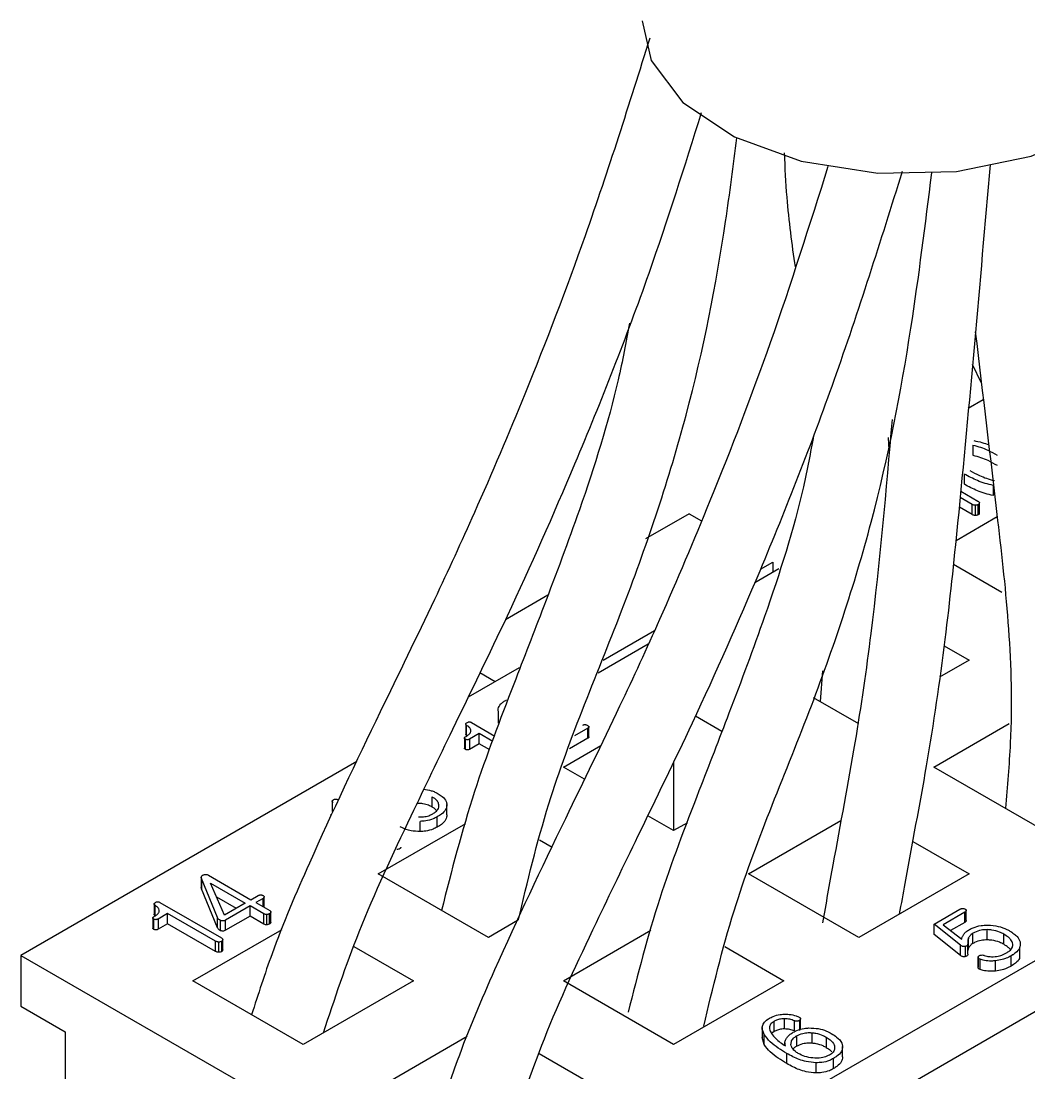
# Model space of a CAD drawing. Header units: millimetres. Extents: x 334 to 3694, y 0 to 2376.
# Drawn here: x 3068.52 to 3078.22, y 1048.82 to 1058.94 of the extents above; entities that cross this region are included whole.
import ezdxf

# ---------------------------------------------------------------- set-up
doc = ezdxf.new("R2010")
doc.units = ezdxf.units.MM
doc.header["$LTSCALE"] = 3
doc.layers.add('1_외형선', color=7, linetype='Continuous', lineweight=25)

msp = doc.modelspace()

# ---------------------------------------------------------------- linework, layer by layer
at = {"layer": '1_외형선'}
for p, q in [((3077.677, 1055.641), (3077.764, 1055.464)), ((3077.783, 1055.299), (3077.639, 1055.215)), ((3076.877, 1054.819), (3076.871, 1054.935)), ((3077.682, 1054.864), (3077.682, 1054.766)), ((3073.446, 1047.113), (3086.428, 1054.607)), ((3077.601, 1054.486), (3077.601, 1054.584)), ((3077.88, 1054.378), (3077.88, 1054.476)), ((3077.676, 1054.293), (3077.561, 1054.359)), ((3077.567, 1054.42), (3077.732, 1054.325)), ((3077.676, 1054.195), (3077.553, 1054.266)), ((3077.676, 1054.195), (3077.676, 1054.293)), ((3077.707, 1054.187), (3077.707, 1054.285)), ((3077.735, 1054.193), (3077.735, 1054.291)), ((3077.746, 1054.209), (3077.746, 1054.307)), ((3074.952, 1054.203), (3074.533, 1053.961)), ((3074.952, 1054.203), (3075.072, 1054.134)), ((3077.521, 1053.947), (3077.917, 1054.176)), ((3073.446, 1046.623), (3086.428, 1054.117)), ((3075.641, 1053.67), (3075.758, 1053.738)), ((3075.758, 1053.738), (3075.758, 1053.64)), ((3075.816, 1053.673), (3075.584, 1053.539)), ((3077.961, 1053.446), (3077.496, 1053.715)), ((3073.593, 1053.418), (3073.186, 1053.183)), ((3074.125, 1052.795), (3074.62, 1053.081)), ((3074.559, 1052.948), (3074.078, 1052.67)), ((3077.408, 1052.932), (3077.646, 1052.795)), ((3073.319, 1052.721), (3072.827, 1052.438)), ((3077.646, 1052.795), (3077.363, 1052.632)), ((3073.085, 1052.587), (3072.939, 1052.671)), ((3076.236, 1052.691), (3076.214, 1052.397)), ((3076.585, 1052.183), (3076.151, 1052.433)), ((3073.118, 1052.285), (3073.114, 1052.325)), ((3073.116, 1052.285), (3073.116, 1052.187)), ((3075.014, 1052.257), (3075.269, 1052.11)), ((3072.803, 1052.178), (3072.803, 1052.08)), ((3072.812, 1052.068), (3072.812, 1052.166)), ((3072.859, 1052.194), (3073.083, 1052.064)), ((3073.978, 1052.141), (3073.85, 1052.067)), ((3073.978, 1052.043), (3073.978, 1052.141)), ((3073.988, 1052.055), (3073.988, 1052.153)), ((3077.307, 1051.766), (3078.032, 1052.185)), ((3072.79, 1052.044), (3072.79, 1051.946)), ((3072.8, 1051.935), (3072.8, 1052.033)), ((3072.933, 1052.087), (3072.841, 1052.034)), ((3072.841, 1052.034), (3072.841, 1051.936)), ((3073.064, 1052.011), (3072.933, 1052.087)), ((3072.933, 1051.989), (3072.933, 1052.087)), ((3073.978, 1052.043), (3073.803, 1051.942)), ((3072.933, 1051.989), (3072.841, 1051.936)), ((3073.034, 1051.93), (3072.933, 1051.989)), ((3073.743, 1051.766), (3074.103, 1051.974)), ((3071.757, 1051.82), (3068.524, 1049.954)), ((3074.804, 1051.813), (3074.804, 1051.154)), ((3073.946, 1051.649), (3073.743, 1051.766)), ((3078.367, 1051.154), (3077.307, 1051.766)), ((3071.518, 1051.437), (3071.518, 1051.339)), ((3072.481, 1051.38), (3072.481, 1051.478)), ((3072.623, 1051.307), (3072.623, 1051.404)), ((3071.961, 1050.738), (3072.803, 1051.224)), ((3072.364, 1051.145), (3072.364, 1051.243)), ((3072.529, 1051.188), (3072.529, 1051.286)), ((3074.804, 1051.154), (3074.555, 1051.297)), ((3074.936, 1051.23), (3074.804, 1051.154)), ((3075.525, 1050.738), (3076.412, 1051.25)), ((3073.513, 1051.066), (3073.635, 1050.996)), ((3077.105, 1051.05), (3077.646, 1050.738)), ((3070.259, 1050.706), (3070.259, 1050.608)), ((3070.414, 1050.318), (3070.261, 1050.692)), ((3070.261, 1050.692), (3070.261, 1050.594)), ((3070.329, 1050.724), (3070.736, 1050.489)), ((3073.022, 1050.125), (3071.961, 1050.738)), ((3076.585, 1050.125), (3075.525, 1050.738)), ((3077.646, 1050.738), (3076.585, 1050.125)), ((3070.414, 1050.22), (3070.261, 1050.594)), ((3070.483, 1050.342), (3070.348, 1050.649)), ((3070.348, 1050.649), (3070.681, 1050.457)), ((3070.405, 1050.518), (3070.596, 1050.408)), ((3070.736, 1050.489), (3070.807, 1050.53)), ((3070.853, 1050.501), (3070.784, 1050.461)), ((3070.853, 1050.422), (3070.853, 1050.501)), ((3070.863, 1050.416), (3070.863, 1050.514)), ((3069.805, 1050.448), (3069.805, 1050.35)), ((3069.814, 1050.338), (3069.814, 1050.436)), ((3069.861, 1050.463), (3070.452, 1050.122)), ((3070.681, 1050.457), (3070.483, 1050.342)), ((3070.728, 1050.429), (3070.492, 1050.293)), ((3070.862, 1050.352), (3070.728, 1050.429)), ((3070.728, 1050.331), (3070.728, 1050.429)), ((3070.784, 1050.461), (3070.917, 1050.384)), ((3077.309, 1050.253), (3077.558, 1050.397)), ((3069.792, 1050.314), (3069.792, 1050.216)), ((3069.803, 1050.204), (3069.803, 1050.302)), ((3069.935, 1050.356), (3069.843, 1050.303)), ((3069.843, 1050.303), (3069.843, 1050.205)), ((3070.396, 1050.09), (3069.935, 1050.356)), ((3069.935, 1050.258), (3069.935, 1050.356)), ((3070.414, 1050.22), (3070.414, 1050.318)), ((3070.445, 1050.191), (3070.445, 1050.289)), ((3070.728, 1050.331), (3070.492, 1050.195)), ((3070.492, 1050.195), (3070.492, 1050.293)), ((3070.862, 1050.254), (3070.728, 1050.331)), ((3070.862, 1050.254), (3070.862, 1050.352)), ((3070.889, 1050.248), (3070.889, 1050.346)), ((3070.915, 1050.256), (3070.915, 1050.354)), ((3070.927, 1050.371), (3070.927, 1050.372)), ((3070.927, 1050.274), (3070.927, 1050.371)), ((3070.927, 1050.271), (3070.927, 1050.369)), ((3073.303, 1050.288), (3073.022, 1050.125)), ((3077.606, 1050.369), (3077.396, 1050.248)), ((3077.606, 1050.271), (3077.606, 1050.369)), ((3077.619, 1050.288), (3077.619, 1050.386)), ((3069.935, 1050.258), (3069.843, 1050.205)), ((3070.396, 1049.992), (3069.935, 1050.258)), ((3070.179, 1049.709), (3071.036, 1050.204)), ((3073.743, 1049.709), (3074.585, 1050.195)), ((3077.563, 1050.051), (3077.309, 1050.253)), ((3077.309, 1050.155), (3077.309, 1050.253)), ((3077.396, 1050.248), (3077.576, 1050.108)), ((3077.606, 1050.271), (3077.468, 1050.192)), ((3077.822, 1050.103), (3077.822, 1050.201)), ((3070.396, 1049.992), (3070.396, 1050.09)), ((3070.455, 1049.99), (3070.455, 1050.088)), ((3070.465, 1050.006), (3070.465, 1050.104)), ((3077.563, 1049.953), (3077.309, 1050.155)), ((3077.642, 1050.023), (3077.642, 1050.121)), ((3077.682, 1050.068), (3077.682, 1050.166)), ((3077.98, 1050.06), (3077.98, 1050.158)), ((3070.427, 1049.984), (3070.427, 1050.082)), ((3071.728, 1050.039), (3072.3, 1049.709)), ((3075.295, 1050.038), (3075.864, 1049.709)), ((3077.563, 1049.953), (3077.563, 1050.051)), ((3077.611, 1049.942), (3077.611, 1050.04)), ((3077.635, 1049.965), (3077.635, 1050.063)), ((3078.136, 1049.937), (3078.136, 1050.035)), ((3068.524, 1049.954), (3073.446, 1047.113)), ((3068.524, 1049.954), (3068.524, 1049.464)), ((3077.733, 1049.937), (3077.733, 1049.839)), ((3077.734, 1049.833), (3077.734, 1049.931)), ((3077.753, 1049.819), (3077.753, 1049.917)), ((3077.901, 1049.803), (3077.901, 1049.901)), ((3078.05, 1049.85), (3078.05, 1049.948)), ((3078.066, 1049.953), (3078.068, 1049.965)), ((3071.24, 1049.097), (3070.179, 1049.709)), ((3072.3, 1049.709), (3071.24, 1049.097)), ((3074.804, 1049.097), (3073.743, 1049.709)), ((3075.864, 1049.709), (3074.804, 1049.097)), ((3068.524, 1049.464), (3068.949, 1049.219)), ((3075.771, 1049.221), (3075.771, 1049.319)), ((3075.871, 1049.246), (3075.871, 1049.344)), ((3075.966, 1049.226), (3075.966, 1049.324)), ((3076.017, 1049.232), (3076.017, 1049.33)), ((3076.026, 1049.247), (3076.026, 1049.345)), ((3068.949, 1049.219), (3068.949, 1044.32)), ((3071.961, 1048.68), (3072.818, 1049.175)), ((3075.656, 1049.261), (3075.656, 1049.163)), ((3075.676, 1049.095), (3075.676, 1049.193)), ((3075.771, 1049.221), (3075.75, 1049.204)), ((3075.987, 1049.178), (3075.987, 1049.08)), ((3076.133, 1049.209), (3076.133, 1049.111)), ((3075.676, 1049.095), (3075.657, 1049.163)), ((3075.874, 1049.111), (3075.874, 1049.085)), ((3076.272, 1049.166), (3076.272, 1049.068)), ((3076.43, 1048.979), (3076.43, 1049.077)), ((3073.51, 1049.011), (3074.082, 1048.68)), ((3075.892, 1048.912), (3075.892, 1049.01)), ((3076.174, 1048.822), (3076.174, 1048.92)), ((3076.342, 1048.864), (3076.342, 1048.962))]:
    msp.add_line(p, q, dxfattribs=at)
at = {"layer": '1_외형선', "flags": 128}
msp.add_lwpolyline([(3074.502, 1058.944), (3074.589, 1058.563), (3074.893, 1058.16), (3075.389, 1057.828), (3076.032, 1057.594), (3076.767, 1057.481), (3077.526, 1057.497), (3078.244, 1057.642), (3078.855, 1057.903)], dxfattribs=at)
at = {"layer": '1_외형선'}
for points, knots in [([(3074.574, 1058.779), (3074.375, 1058.145), (3074.015, 1057.003), (3073.431, 1055.478), (3072.936, 1054.312), (3072.467, 1053.294), (3071.919, 1052.175), (3071.38, 1051.043), (3070.963, 1050.067), (3070.806, 1049.579), (3070.743, 1049.383)], [0, 0, 0, 0, 0.201261, 0.362352, 0.483819, 0.573255, 0.689653, 0.845701, 0.938289, 1, 1, 1, 1]), ([(3071.434, 1049.209), (3071.542, 1049.533), (3071.775, 1050.234), (3072.234, 1051.206), (3072.719, 1052.215), (3073.269, 1053.338), (3073.916, 1054.8), (3074.555, 1056.42), (3074.91, 1057.548), (3075.072, 1058.063)], [0, 0, 0, 0, 0.109144, 0.235927, 0.330853, 0.455392, 0.62101, 0.826864, 1, 1, 1, 1]), ([(3073.309, 1050.291), (3073.398, 1050.664), (3073.637, 1051.669), (3074.345, 1053.295), (3074.974, 1055.183), (3075.267, 1056.68), (3075.378, 1057.553), (3075.412, 1057.82)], [0, 0, 0, 0, 0.148679, 0.400717, 0.640219, 0.889916, 1, 1, 1, 1]), ([(3075.867, 1057.674), (3075.874, 1057.531), (3075.892, 1057.154), (3075.941, 1056.798), (3075.972, 1056.577)], [0, 0, 0, 0, 0.379239, 1, 1, 1, 1]), ([(3076.289, 1057.544), (3076.11, 1056.979), (3075.772, 1055.906), (3075.212, 1054.45), (3074.718, 1053.284), (3074.249, 1052.265), (3073.7, 1051.147), (3073.162, 1050.015), (3072.745, 1049.038), (3072.588, 1048.55), (3072.525, 1048.355)], [0, 0, 0, 0, 0.183424, 0.348113, 0.472292, 0.563726, 0.682723, 0.842255, 0.936911, 1, 1, 1, 1]), ([(3073.216, 1048.18), (3073.324, 1048.504), (3073.557, 1049.205), (3074.015, 1050.177), (3074.501, 1051.187), (3075.05, 1052.309), (3075.698, 1053.772), (3076.394, 1055.546), (3076.796, 1056.828), (3077.006, 1057.498)], [0, 0, 0, 0, 0.103754, 0.224275, 0.314514, 0.432902, 0.590341, 0.786028, 1, 1, 1, 1]), ([(3075.093, 1049.272), (3075.182, 1049.641), (3075.42, 1050.644), (3076.127, 1052.266), (3076.757, 1054.155), (3077.089, 1055.885), (3077.226, 1056.987), (3077.287, 1057.483)], [0, 0, 0, 0, 0.134861, 0.365349, 0.584373, 0.812721, 1, 1, 1, 1]), ([(3076.978, 1050.352), (3076.996, 1050.45), (3077.08, 1050.924), (3077.253, 1051.813), (3077.422, 1052.97), (3077.622, 1054.897), (3077.753, 1056.414), (3077.851, 1057.561)], [0, 0, 0, 0, 0.0397347, 0.1930251, 0.359508, 0.515397, 1, 1, 1, 1]), ([(3074.38, 1056.037), (3074.346, 1055.855), (3074.235, 1055.267), (3073.945, 1054.348), (3073.579, 1053.373), (3073.229, 1052.47), (3072.853, 1051.492), (3072.667, 1050.767), (3072.57, 1050.386)], [0, 0, 0, 0, 0.098641, 0.31976, 0.484021, 0.616143, 0.798507, 1, 1, 1, 1]), ([(3077.706, 1055.953), (3077.778, 1055.35), (3077.932, 1054.062), (3078.101, 1052.565), (3078.014, 1051.579), (3077.996, 1051.369)], [0, 0, 0, 0, 0.409623, 0.874098, 1, 1, 1, 1]), ([(3076.906, 1055.109), (3076.847, 1054.427), (3076.758, 1053.403), (3076.551, 1051.967), (3076.371, 1051.03), (3076.269, 1050.452), (3076.236, 1050.266)], [0, 0, 0, 0, 0.431318, 0.64778, 0.88606, 1, 1, 1, 1]), ([(3076.151, 1054.957), (3076.12, 1054.792), (3076.013, 1054.221), (3075.726, 1053.32), (3075.361, 1052.344), (3075.011, 1051.442), (3074.64, 1050.479), (3074.459, 1049.771), (3074.366, 1049.406)], [0, 0, 0, 0, 0.091007, 0.316164, 0.483424, 0.617958, 0.803652, 1, 1, 1, 1]), ([(3077.682, 1054.864), (3077.708, 1054.857), (3077.759, 1054.844), (3077.838, 1054.811), (3077.888, 1054.783), (3077.918, 1054.767)], [0, 0, 0, 0, 0.2875297, 0.5747078, 1, 1, 1, 1]), ([(3077.692, 1054.907), (3077.719, 1054.901), (3077.769, 1054.891), (3077.814, 1054.874), (3077.835, 1054.866)], [0, 0, 0, 0, 0.530902, 1, 1, 1, 1]), ([(3077.682, 1054.766), (3077.708, 1054.759), (3077.759, 1054.746), (3077.838, 1054.713), (3077.888, 1054.685), (3077.918, 1054.669)], [0, 0, 0, 0, 0.2875297, 0.5747078, 1, 1, 1, 1]), ([(3077.88, 1054.476), (3077.853, 1054.482), (3077.799, 1054.493), (3077.703, 1054.529), (3077.642, 1054.562), (3077.601, 1054.584)], [0, 0, 0, 0, 0.254103, 0.508082, 1, 1, 1, 1]), ([(3077.89, 1054.519), (3077.865, 1054.526), (3077.815, 1054.539), (3077.737, 1054.572), (3077.687, 1054.599), (3077.656, 1054.616)], [0, 0, 0, 0, 0.283342, 0.566293, 1, 1, 1, 1]), ([(3077.88, 1054.378), (3077.853, 1054.384), (3077.799, 1054.395), (3077.703, 1054.431), (3077.642, 1054.464), (3077.601, 1054.486)], [0, 0, 0, 0, 0.254103, 0.508082, 1, 1, 1, 1]), ([(3077.707, 1054.285), (3077.704, 1054.285), (3077.697, 1054.285), (3077.686, 1054.288), (3077.679, 1054.292), (3077.676, 1054.293)], [0, 0, 0, 0, 0.252774, 0.652123, 1, 1, 1, 1]), ([(3077.735, 1054.291), (3077.733, 1054.29), (3077.727, 1054.288), (3077.718, 1054.285), (3077.71, 1054.285), (3077.707, 1054.285)], [0, 0, 0, 0, 0.25275, 0.736635, 1, 1, 1, 1]), ([(3077.732, 1054.325), (3077.735, 1054.323), (3077.741, 1054.319), (3077.745, 1054.313), (3077.746, 1054.309), (3077.746, 1054.307)], [0, 0, 0, 0, 0.4348513, 0.708022, 1, 1, 1, 1]), ([(3077.746, 1054.307), (3077.745, 1054.304), (3077.745, 1054.3), (3077.741, 1054.295), (3077.737, 1054.292), (3077.735, 1054.291)], [0, 0, 0, 0, 0.47405, 0.729704, 1, 1, 1, 1]), ([(3077.707, 1054.187), (3077.704, 1054.187), (3077.697, 1054.187), (3077.686, 1054.19), (3077.679, 1054.194), (3077.676, 1054.195)], [0, 0, 0, 0, 0.252774, 0.652123, 1, 1, 1, 1]), ([(3077.735, 1054.193), (3077.733, 1054.192), (3077.727, 1054.19), (3077.718, 1054.187), (3077.71, 1054.187), (3077.707, 1054.187)], [0, 0, 0, 0, 0.25275, 0.736635, 1, 1, 1, 1]), ([(3077.746, 1054.209), (3077.745, 1054.206), (3077.745, 1054.202), (3077.741, 1054.197), (3077.737, 1054.194), (3077.735, 1054.193)], [0, 0, 0, 0, 0.47405, 0.729704, 1, 1, 1, 1]), ([(3073.114, 1052.325), (3073.121, 1052.342), (3073.132, 1052.366), (3073.166, 1052.394), (3073.186, 1052.406), (3073.196, 1052.412)], [0, 0, 0, 0, 0.4960666, 0.7454781, 1, 1, 1, 1]), ([(3072.812, 1052.166), (3072.809, 1052.168), (3072.805, 1052.171), (3072.802, 1052.177), (3072.803, 1052.183), (3072.808, 1052.188), (3072.813, 1052.191), (3072.815, 1052.192)], [0, 0, 0, 0, 0.245844, 0.415373, 0.585361, 0.811857, 1, 1, 1, 1]), ([(3072.852, 1052.107), (3072.852, 1052.115), (3072.852, 1052.131), (3072.834, 1052.151), (3072.819, 1052.161), (3072.812, 1052.166)], [0, 0, 0, 0, 0.370453, 0.705962, 1, 1, 1, 1]), ([(3072.815, 1052.192), (3072.819, 1052.194), (3072.824, 1052.198), (3072.834, 1052.2), (3072.842, 1052.2), (3072.85, 1052.198), (3072.856, 1052.195), (3072.859, 1052.194)], [0, 0, 0, 0, 0.306177, 0.454042, 0.602385, 0.749345, 1, 1, 1, 1]), ([(3073.931, 1052.168), (3073.934, 1052.17), (3073.939, 1052.173), (3073.948, 1052.174), (3073.957, 1052.174), (3073.966, 1052.172), (3073.972, 1052.169), (3073.976, 1052.167)], [0, 0, 0, 0, 0.238263, 0.398082, 0.529508, 0.728014, 1, 1, 1, 1]), ([(3073.976, 1052.167), (3073.979, 1052.165), (3073.985, 1052.161), (3073.989, 1052.155), (3073.989, 1052.15), (3073.985, 1052.145), (3073.981, 1052.142), (3073.978, 1052.141)], [0, 0, 0, 0, 0.286164, 0.459276, 0.633518, 0.785315, 1, 1, 1, 1]), ([(3072.8, 1052.033), (3072.798, 1052.035), (3072.793, 1052.037), (3072.79, 1052.042), (3072.79, 1052.046), (3072.792, 1052.05), (3072.796, 1052.053), (3072.799, 1052.055), (3072.799, 1052.055)], [0, 0, 0, 0, 0.259597, 0.41891, 0.579315, 0.721144, 0.944831, 1, 1, 1, 1]), ([(3072.799, 1052.055), (3072.809, 1052.061), (3072.83, 1052.074), (3072.847, 1052.093), (3072.851, 1052.104), (3072.852, 1052.107)], [0, 0, 0, 0, 0.427196, 0.858458, 1, 1, 1, 1]), ([(3072.841, 1052.034), (3072.838, 1052.032), (3072.833, 1052.029), (3072.824, 1052.028), (3072.816, 1052.028), (3072.808, 1052.029), (3072.803, 1052.032), (3072.8, 1052.033)], [0, 0, 0, 0, 0.26836, 0.438602, 0.609458, 0.770992, 1, 1, 1, 1]), ([(3072.812, 1052.068), (3072.809, 1052.07), (3072.805, 1052.073), (3072.802, 1052.078), (3072.803, 1052.08), (3072.803, 1052.08)], [0, 0, 0, 0, 0.53607, 0.905733, 1, 1, 1, 1]), ([(3073.988, 1052.055), (3073.988, 1052.054), (3073.988, 1052.051), (3073.985, 1052.047), (3073.981, 1052.044), (3073.978, 1052.043)], [0, 0, 0, 0, 0.212846, 0.538886, 1, 1, 1, 1]), ([(3072.8, 1051.935), (3072.798, 1051.937), (3072.794, 1051.939), (3072.79, 1051.943), (3072.79, 1051.946), (3072.79, 1051.946)], [0, 0, 0, 0, 0.500631, 0.807867, 1, 1, 1, 1]), ([(3072.841, 1051.936), (3072.838, 1051.934), (3072.833, 1051.931), (3072.824, 1051.93), (3072.816, 1051.93), (3072.808, 1051.931), (3072.803, 1051.934), (3072.8, 1051.935)], [0, 0, 0, 0, 0.26836, 0.438602, 0.609458, 0.770992, 1, 1, 1, 1]), ([(3072.396, 1051.552), (3072.422, 1051.549), (3072.462, 1051.543), (3072.507, 1051.526), (3072.527, 1051.515), (3072.537, 1051.509)], [0, 0, 0, 0, 0.493181, 0.743583, 1, 1, 1, 1]), ([(3072.537, 1051.509), (3072.551, 1051.501), (3072.585, 1051.479), (3072.616, 1051.443), (3072.621, 1051.415), (3072.623, 1051.404)], [0, 0, 0, 0, 0.292866, 0.740456, 1, 1, 1, 1]), ([(3071.527, 1051.425), (3071.524, 1051.426), (3071.52, 1051.43), (3071.517, 1051.435), (3071.519, 1051.441), (3071.523, 1051.446), (3071.528, 1051.449), (3071.53, 1051.451)], [0, 0, 0, 0, 0.2458438, 0.4153728, 0.5853613, 0.8118568, 1, 1, 1, 1]), ([(3071.53, 1051.451), (3071.534, 1051.453), (3071.539, 1051.456), (3071.549, 1051.458), (3071.557, 1051.458), (3071.566, 1051.456), (3071.571, 1051.454), (3071.574, 1051.452)], [0, 0, 0, 0, 0.306176, 0.454042, 0.602385, 0.749345, 1, 1, 1, 1]), ([(3072.481, 1051.38), (3072.47, 1051.386), (3072.444, 1051.4), (3072.396, 1051.414), (3072.354, 1051.415), (3072.334, 1051.413), (3072.329, 1051.413)], [0, 0, 0, 0, 0.27626, 0.630867, 0.922757, 1, 1, 1, 1]), ([(3072.546, 1051.395), (3072.544, 1051.406), (3072.54, 1051.431), (3072.512, 1051.458), (3072.489, 1051.473), (3072.481, 1051.478)], [0, 0, 0, 0, 0.373916, 0.776672, 1, 1, 1, 1]), ([(3072.623, 1051.404), (3072.62, 1051.388), (3072.616, 1051.355), (3072.576, 1051.315), (3072.543, 1051.294), (3072.529, 1051.286)], [0, 0, 0, 0, 0.367263, 0.737033, 1, 1, 1, 1]), ([(3071.505, 1051.303), (3071.505, 1051.303), (3071.505, 1051.305), (3071.507, 1051.308), (3071.511, 1051.311), (3071.514, 1051.313), (3071.514, 1051.313)], [0, 0, 0, 0, 0.126233, 0.420814, 0.885414, 1, 1, 1, 1]), ([(3072.35, 1051.286), (3072.371, 1051.286), (3072.409, 1051.285), (3072.456, 1051.3), (3072.478, 1051.312), (3072.488, 1051.317)], [0, 0, 0, 0, 0.393582, 0.735099, 1, 1, 1, 1]), ([(3072.523, 1051.345), (3072.517, 1051.352), (3072.507, 1051.365), (3072.49, 1051.375), (3072.481, 1051.38)], [0, 0, 0, 0, 0.5043488, 1, 1, 1, 1]), ([(3072.488, 1051.317), (3072.497, 1051.323), (3072.52, 1051.337), (3072.543, 1051.364), (3072.545, 1051.385), (3072.546, 1051.395)], [0, 0, 0, 0, 0.256026, 0.673896, 1, 1, 1, 1]), ([(3072.623, 1051.307), (3072.62, 1051.29), (3072.616, 1051.257), (3072.576, 1051.217), (3072.543, 1051.196), (3072.529, 1051.188)], [0, 0, 0, 0, 0.367263, 0.737033, 1, 1, 1, 1]), ([(3072.529, 1051.286), (3072.516, 1051.279), (3072.484, 1051.262), (3072.427, 1051.246), (3072.382, 1051.244), (3072.364, 1051.243)], [0, 0, 0, 0, 0.278988, 0.707366, 1, 1, 1, 1]), ([(3072.364, 1051.145), (3072.335, 1051.147), (3072.27, 1051.15), (3072.209, 1051.173), (3072.177, 1051.189), (3072.172, 1051.192)], [0, 0, 0, 0, 0.415045, 0.898312, 1, 1, 1, 1]), ([(3072.529, 1051.188), (3072.516, 1051.181), (3072.484, 1051.164), (3072.427, 1051.148), (3072.382, 1051.146), (3072.364, 1051.145)], [0, 0, 0, 0, 0.278988, 0.707366, 1, 1, 1, 1]), ([(3072.178, 1050.995), (3072.178, 1050.992), (3072.178, 1050.988), (3072.173, 1050.983), (3072.17, 1050.98), (3072.168, 1050.979)], [0, 0, 0, 0, 0.47405, 0.729704, 1, 1, 1, 1]), ([(3072.168, 1050.979), (3072.166, 1050.978), (3072.16, 1050.976), (3072.15, 1050.973), (3072.143, 1050.973), (3072.14, 1050.973)], [0, 0, 0, 0, 0.25275, 0.736635, 1, 1, 1, 1]), ([(3070.261, 1050.692), (3070.26, 1050.695), (3070.258, 1050.702), (3070.26, 1050.713), (3070.268, 1050.722), (3070.275, 1050.726), (3070.277, 1050.727)], [0, 0, 0, 0, 0.247702, 0.552664, 0.858453, 1, 1, 1, 1]), ([(3070.277, 1050.727), (3070.281, 1050.729), (3070.287, 1050.732), (3070.298, 1050.733), (3070.31, 1050.732), (3070.32, 1050.729), (3070.326, 1050.726), (3070.329, 1050.724)], [0, 0, 0, 0, 0.248302, 0.409645, 0.572334, 0.81864, 1, 1, 1, 1]), ([(3070.261, 1050.594), (3070.26, 1050.597), (3070.258, 1050.601), (3070.259, 1050.606), (3070.26, 1050.608)], [0, 0, 0, 0, 0.685002, 1, 1, 1, 1]), ([(3070.807, 1050.53), (3070.811, 1050.531), (3070.817, 1050.535), (3070.826, 1050.536), (3070.83, 1050.536), (3070.831, 1050.536)], [0, 0, 0, 0, 0.4666037, 0.9183764, 1, 1, 1, 1]), ([(3070.831, 1050.536), (3070.833, 1050.535), (3070.839, 1050.535), (3070.847, 1050.533), (3070.851, 1050.531), (3070.853, 1050.529)], [0, 0, 0, 0, 0.254884, 0.658474, 1, 1, 1, 1]), ([(3070.853, 1050.529), (3070.855, 1050.529), (3070.858, 1050.526), (3070.862, 1050.522), (3070.863, 1050.518), (3070.863, 1050.516)], [0, 0, 0, 0, 0.2491494, 0.6095292, 1, 1, 1, 1]), ([(3070.863, 1050.516), (3070.863, 1050.514), (3070.863, 1050.51), (3070.858, 1050.505), (3070.854, 1050.502), (3070.853, 1050.501)], [0, 0, 0, 0, 0.3753679, 0.7322496, 1, 1, 1, 1]), ([(3069.814, 1050.436), (3069.811, 1050.438), (3069.807, 1050.441), (3069.804, 1050.446), (3069.806, 1050.452), (3069.81, 1050.457), (3069.815, 1050.46), (3069.817, 1050.462)], [0, 0, 0, 0, 0.2458438, 0.4153727, 0.5853613, 0.8118568, 1, 1, 1, 1]), ([(3069.854, 1050.376), (3069.854, 1050.384), (3069.854, 1050.4), (3069.836, 1050.42), (3069.821, 1050.431), (3069.814, 1050.436)], [0, 0, 0, 0, 0.370453, 0.705962, 1, 1, 1, 1]), ([(3069.817, 1050.462), (3069.821, 1050.464), (3069.826, 1050.467), (3069.836, 1050.469), (3069.844, 1050.469), (3069.853, 1050.467), (3069.858, 1050.465), (3069.861, 1050.463)], [0, 0, 0, 0, 0.306177, 0.454042, 0.602385, 0.749345, 1, 1, 1, 1]), ([(3077.558, 1050.397), (3077.562, 1050.399), (3077.568, 1050.402), (3077.578, 1050.404), (3077.583, 1050.405), (3077.586, 1050.405)], [0, 0, 0, 0, 0.491645, 0.740618, 1, 1, 1, 1]), ([(3077.586, 1050.405), (3077.588, 1050.405), (3077.594, 1050.405), (3077.602, 1050.403), (3077.607, 1050.4), (3077.609, 1050.399)], [0, 0, 0, 0, 0.252958, 0.62814, 1, 1, 1, 1]), ([(3077.609, 1050.399), (3077.611, 1050.398), (3077.614, 1050.396), (3077.618, 1050.391), (3077.619, 1050.388), (3077.619, 1050.386)], [0, 0, 0, 0, 0.249149, 0.609529, 1, 1, 1, 1]), ([(3069.803, 1050.302), (3069.8, 1050.304), (3069.796, 1050.307), (3069.792, 1050.311), (3069.792, 1050.315), (3069.794, 1050.32), (3069.798, 1050.322), (3069.801, 1050.324), (3069.801, 1050.325)], [0, 0, 0, 0, 0.259597, 0.41891, 0.579315, 0.721144, 0.944831, 1, 1, 1, 1]), ([(3069.801, 1050.325), (3069.812, 1050.331), (3069.832, 1050.344), (3069.849, 1050.362), (3069.853, 1050.373), (3069.854, 1050.376)], [0, 0, 0, 0, 0.427196, 0.858458, 1, 1, 1, 1]), ([(3069.843, 1050.303), (3069.84, 1050.301), (3069.835, 1050.299), (3069.826, 1050.297), (3069.818, 1050.297), (3069.81, 1050.299), (3069.805, 1050.301), (3069.803, 1050.302)], [0, 0, 0, 0, 0.2683595, 0.4386018, 0.6094583, 0.7709915, 1, 1, 1, 1]), ([(3069.814, 1050.338), (3069.811, 1050.34), (3069.807, 1050.343), (3069.805, 1050.347), (3069.805, 1050.349), (3069.805, 1050.35)], [0, 0, 0, 0, 0.53607, 0.905733, 1, 1, 1, 1]), ([(3070.445, 1050.289), (3070.438, 1050.293), (3070.425, 1050.299), (3070.418, 1050.31), (3070.415, 1050.316), (3070.414, 1050.318)], [0, 0, 0, 0, 0.4453625, 0.8657291, 1, 1, 1, 1]), ([(3070.492, 1050.293), (3070.488, 1050.291), (3070.481, 1050.287), (3070.469, 1050.285), (3070.457, 1050.286), (3070.45, 1050.288), (3070.445, 1050.289)], [0, 0, 0, 0, 0.30665, 0.51378, 0.721023, 1, 1, 1, 1]), ([(3070.889, 1050.346), (3070.884, 1050.346), (3070.875, 1050.346), (3070.867, 1050.35), (3070.863, 1050.352), (3070.862, 1050.352)], [0, 0, 0, 0, 0.4485596, 0.8631336, 1, 1, 1, 1]), ([(3070.915, 1050.354), (3070.913, 1050.353), (3070.908, 1050.35), (3070.899, 1050.347), (3070.892, 1050.347), (3070.889, 1050.346)], [0, 0, 0, 0, 0.252379, 0.698151, 1, 1, 1, 1]), ([(3070.927, 1050.369), (3070.927, 1050.367), (3070.926, 1050.364), (3070.922, 1050.358), (3070.917, 1050.355), (3070.915, 1050.354)], [0, 0, 0, 0, 0.2550077, 0.6528817, 1, 1, 1, 1]), ([(3070.917, 1050.384), (3070.92, 1050.382), (3070.926, 1050.379), (3070.927, 1050.373), (3070.927, 1050.369), (3070.927, 1050.369)], [0, 0, 0, 0, 0.430521, 0.841333, 1, 1, 1, 1]), ([(3077.619, 1050.386), (3077.618, 1050.383), (3077.617, 1050.377), (3077.61, 1050.372), (3077.606, 1050.37), (3077.606, 1050.369)], [0, 0, 0, 0, 0.472812, 0.92609, 1, 1, 1, 1]), ([(3077.619, 1050.288), (3077.618, 1050.285), (3077.617, 1050.279), (3077.61, 1050.274), (3077.606, 1050.272), (3077.606, 1050.271)], [0, 0, 0, 0, 0.472812, 0.92609, 1, 1, 1, 1]), ([(3069.803, 1050.204), (3069.8, 1050.206), (3069.796, 1050.209), (3069.792, 1050.213), (3069.792, 1050.215), (3069.792, 1050.216)], [0, 0, 0, 0, 0.500631, 0.807867, 1, 1, 1, 1]), ([(3069.843, 1050.205), (3069.84, 1050.203), (3069.835, 1050.201), (3069.826, 1050.199), (3069.818, 1050.199), (3069.81, 1050.201), (3069.805, 1050.203), (3069.803, 1050.204)], [0, 0, 0, 0, 0.26836, 0.438602, 0.609458, 0.770992, 1, 1, 1, 1]), ([(3070.445, 1050.191), (3070.438, 1050.195), (3070.425, 1050.201), (3070.418, 1050.212), (3070.415, 1050.218), (3070.414, 1050.22)], [0, 0, 0, 0, 0.4453625, 0.8657291, 1, 1, 1, 1]), ([(3070.492, 1050.195), (3070.488, 1050.193), (3070.481, 1050.189), (3070.469, 1050.187), (3070.457, 1050.188), (3070.45, 1050.19), (3070.445, 1050.191)], [0, 0, 0, 0, 0.30665, 0.51378, 0.721023, 1, 1, 1, 1]), ([(3070.889, 1050.248), (3070.884, 1050.248), (3070.875, 1050.248), (3070.867, 1050.252), (3070.863, 1050.254), (3070.862, 1050.254)], [0, 0, 0, 0, 0.4485596, 0.8631336, 1, 1, 1, 1]), ([(3070.915, 1050.256), (3070.913, 1050.255), (3070.908, 1050.252), (3070.899, 1050.249), (3070.892, 1050.249), (3070.889, 1050.248)], [0, 0, 0, 0, 0.252379, 0.698151, 1, 1, 1, 1]), ([(3070.927, 1050.271), (3070.927, 1050.269), (3070.926, 1050.266), (3070.922, 1050.26), (3070.917, 1050.257), (3070.915, 1050.256)], [0, 0, 0, 0, 0.2550077, 0.6528817, 1, 1, 1, 1]), ([(3070.927, 1050.274), (3070.927, 1050.273), (3070.928, 1050.272), (3070.927, 1050.271), (3070.927, 1050.271)], [0, 0, 0, 0, 0.08284, 1, 1, 1, 1]), ([(3077.596, 1050.158), (3077.599, 1050.162), (3077.606, 1050.17), (3077.622, 1050.185), (3077.638, 1050.195), (3077.649, 1050.202)], [0, 0, 0, 0, 0.250662, 0.501629, 1, 1, 1, 1]), ([(3077.649, 1050.202), (3077.661, 1050.208), (3077.693, 1050.225), (3077.755, 1050.242), (3077.804, 1050.244), (3077.825, 1050.245)], [0, 0, 0, 0, 0.250376, 0.669643, 1, 1, 1, 1]), ([(3077.822, 1050.201), (3077.802, 1050.2), (3077.757, 1050.198), (3077.711, 1050.182), (3077.688, 1050.169), (3077.682, 1050.166)], [0, 0, 0, 0, 0.388419, 0.849049, 1, 1, 1, 1]), ([(3077.98, 1050.158), (3077.967, 1050.165), (3077.934, 1050.182), (3077.878, 1050.198), (3077.837, 1050.2), (3077.822, 1050.201)], [0, 0, 0, 0, 0.305416, 0.754436, 1, 1, 1, 1]), ([(3077.825, 1050.245), (3077.86, 1050.242), (3077.928, 1050.238), (3077.997, 1050.211), (3078.029, 1050.193), (3078.038, 1050.188)], [0, 0, 0, 0, 0.433476, 0.845416, 1, 1, 1, 1]), ([(3078.038, 1050.188), (3078.052, 1050.18), (3078.079, 1050.163), (3078.117, 1050.129), (3078.134, 1050.098), (3078.138, 1050.077), (3078.139, 1050.075)], [0, 0, 0, 0, 0.266972, 0.52204, 0.938387, 1, 1, 1, 1]), ([(3070.427, 1050.082), (3070.424, 1050.082), (3070.416, 1050.083), (3070.405, 1050.085), (3070.399, 1050.089), (3070.396, 1050.09)], [0, 0, 0, 0, 0.252774, 0.652123, 1, 1, 1, 1]), ([(3070.455, 1050.088), (3070.453, 1050.087), (3070.447, 1050.085), (3070.437, 1050.082), (3070.43, 1050.082), (3070.427, 1050.082)], [0, 0, 0, 0, 0.25275, 0.736635, 1, 1, 1, 1]), ([(3070.452, 1050.122), (3070.455, 1050.12), (3070.461, 1050.116), (3070.465, 1050.11), (3070.465, 1050.106), (3070.465, 1050.104)], [0, 0, 0, 0, 0.434851, 0.708022, 1, 1, 1, 1]), ([(3070.465, 1050.104), (3070.465, 1050.101), (3070.464, 1050.097), (3070.46, 1050.092), (3070.457, 1050.089), (3070.455, 1050.088)], [0, 0, 0, 0, 0.47405, 0.729704, 1, 1, 1, 1]), ([(3077.576, 1050.108), (3077.576, 1050.112), (3077.577, 1050.121), (3077.583, 1050.138), (3077.591, 1050.15), (3077.596, 1050.158)], [0, 0, 0, 0, 0.250667, 0.50164, 1, 1, 1, 1]), ([(3077.642, 1050.121), (3077.64, 1050.116), (3077.637, 1050.108), (3077.632, 1050.091), (3077.633, 1050.078), (3077.634, 1050.07)], [0, 0, 0, 0, 0.251073, 0.502382, 1, 1, 1, 1]), ([(3077.682, 1050.166), (3077.677, 1050.163), (3077.667, 1050.156), (3077.653, 1050.141), (3077.646, 1050.129), (3077.642, 1050.121)], [0, 0, 0, 0, 0.25175, 0.504109, 1, 1, 1, 1]), ([(3077.822, 1050.103), (3077.802, 1050.102), (3077.757, 1050.1), (3077.711, 1050.084), (3077.688, 1050.071), (3077.682, 1050.068)], [0, 0, 0, 0, 0.388419, 0.849049, 1, 1, 1, 1]), ([(3077.98, 1050.06), (3077.967, 1050.067), (3077.934, 1050.084), (3077.878, 1050.1), (3077.837, 1050.102), (3077.822, 1050.103)], [0, 0, 0, 0, 0.305416, 0.754436, 1, 1, 1, 1]), ([(3078.068, 1050.063), (3078.063, 1050.077), (3078.055, 1050.1), (3078.022, 1050.132), (3077.996, 1050.148), (3077.98, 1050.158)], [0, 0, 0, 0, 0.390308, 0.641871, 1, 1, 1, 1]), ([(3070.427, 1049.984), (3070.424, 1049.984), (3070.416, 1049.985), (3070.405, 1049.987), (3070.399, 1049.991), (3070.396, 1049.992)], [0, 0, 0, 0, 0.252774, 0.652123, 1, 1, 1, 1]), ([(3070.455, 1049.99), (3070.453, 1049.989), (3070.447, 1049.987), (3070.437, 1049.984), (3070.43, 1049.984), (3070.427, 1049.984)], [0, 0, 0, 0, 0.25275, 0.736635, 1, 1, 1, 1]), ([(3070.465, 1050.006), (3070.465, 1050.003), (3070.464, 1049.999), (3070.46, 1049.994), (3070.457, 1049.991), (3070.455, 1049.99)], [0, 0, 0, 0, 0.47405, 0.729704, 1, 1, 1, 1]), ([(3077.611, 1050.04), (3077.606, 1050.039), (3077.599, 1050.038), (3077.588, 1050.038), (3077.576, 1050.042), (3077.569, 1050.046), (3077.564, 1050.05), (3077.563, 1050.051)], [0, 0, 0, 0, 0.231543, 0.410077, 0.589049, 0.888968, 1, 1, 1, 1]), ([(3077.634, 1050.07), (3077.634, 1050.067), (3077.635, 1050.061), (3077.632, 1050.052), (3077.625, 1050.046), (3077.617, 1050.042), (3077.612, 1050.04), (3077.611, 1050.04)], [0, 0, 0, 0, 0.256896, 0.516598, 0.709618, 0.903647, 1, 1, 1, 1]), ([(3077.642, 1050.023), (3077.64, 1050.019), (3077.637, 1050.012), (3077.635, 1050.004), (3077.635, 1050.002)], [0, 0, 0, 0, 0.5985125, 1, 1, 1, 1]), ([(3077.682, 1050.068), (3077.677, 1050.065), (3077.667, 1050.058), (3077.653, 1050.043), (3077.646, 1050.031), (3077.642, 1050.023)], [0, 0, 0, 0, 0.25175, 0.504109, 1, 1, 1, 1]), ([(3078.045, 1050.01), (3078.038, 1050.017), (3078.021, 1050.035), (3077.996, 1050.05), (3077.98, 1050.06)], [0, 0, 0, 0, 0.374956, 1, 1, 1, 1]), ([(3078.006, 1049.978), (3078.016, 1049.984), (3078.041, 1050), (3078.067, 1050.029), (3078.067, 1050.053), (3078.068, 1050.063)], [0, 0, 0, 0, 0.26461, 0.671037, 1, 1, 1, 1]), ([(3078.139, 1050.075), (3078.139, 1050.057), (3078.138, 1050.023), (3078.1, 1049.98), (3078.065, 1049.958), (3078.05, 1049.948)], [0, 0, 0, 0, 0.373327, 0.724414, 1, 1, 1, 1]), ([(3077.611, 1049.942), (3077.606, 1049.941), (3077.599, 1049.94), (3077.588, 1049.94), (3077.576, 1049.944), (3077.569, 1049.948), (3077.564, 1049.952), (3077.563, 1049.953)], [0, 0, 0, 0, 0.231543, 0.410077, 0.589049, 0.888968, 1, 1, 1, 1]), ([(3077.634, 1049.965), (3077.634, 1049.964), (3077.635, 1049.961), (3077.632, 1049.954), (3077.625, 1049.948), (3077.617, 1049.944), (3077.612, 1049.942), (3077.611, 1049.942)], [0, 0, 0, 0, 0.085156, 0.404878, 0.642507, 0.881378, 1, 1, 1, 1]), ([(3077.734, 1049.931), (3077.734, 1049.932), (3077.733, 1049.936), (3077.734, 1049.941), (3077.737, 1049.945), (3077.739, 1049.947)], [0, 0, 0, 0, 0.252617, 0.652024, 1, 1, 1, 1]), ([(3077.753, 1049.917), (3077.75, 1049.918), (3077.744, 1049.92), (3077.737, 1049.925), (3077.735, 1049.929), (3077.734, 1049.931)], [0, 0, 0, 0, 0.303366, 0.711719, 1, 1, 1, 1]), ([(3077.739, 1049.947), (3077.74, 1049.948), (3077.744, 1049.951), (3077.751, 1049.955), (3077.758, 1049.956), (3077.76, 1049.956)], [0, 0, 0, 0, 0.304631, 0.708546, 1, 1, 1, 1]), ([(3077.901, 1049.901), (3077.888, 1049.9), (3077.852, 1049.897), (3077.799, 1049.901), (3077.766, 1049.912), (3077.753, 1049.917)], [0, 0, 0, 0, 0.263294, 0.700083, 1, 1, 1, 1]), ([(3077.76, 1049.956), (3077.765, 1049.957), (3077.774, 1049.958), (3077.785, 1049.956), (3077.79, 1049.954), (3077.792, 1049.954)], [0, 0, 0, 0, 0.4162031, 0.8063273, 1, 1, 1, 1]), ([(3077.792, 1049.954), (3077.8, 1049.951), (3077.822, 1049.944), (3077.858, 1049.94), (3077.885, 1049.941), (3077.896, 1049.942)], [0, 0, 0, 0, 0.252378, 0.692427, 1, 1, 1, 1]), ([(3077.896, 1049.942), (3077.916, 1049.945), (3077.946, 1049.95), (3077.982, 1049.964), (3077.998, 1049.973), (3078.006, 1049.978)], [0, 0, 0, 0, 0.474215, 0.734429, 1, 1, 1, 1]), ([(3078.05, 1049.948), (3078.036, 1049.941), (3078.01, 1049.927), (3077.96, 1049.91), (3077.923, 1049.905), (3077.901, 1049.901)], [0, 0, 0, 0, 0.348016, 0.60627, 1, 1, 1, 1]), ([(3078.133, 1049.937), (3078.132, 1049.933), (3078.131, 1049.912), (3078.099, 1049.882), (3078.065, 1049.86), (3078.05, 1049.85)], [0, 0, 0, 0, 0.123356, 0.614487, 1, 1, 1, 1]), ([(3077.734, 1049.833), (3077.734, 1049.834), (3077.733, 1049.836), (3077.734, 1049.839), (3077.734, 1049.839)], [0, 0, 0, 0, 0.658466, 1, 1, 1, 1]), ([(3077.753, 1049.819), (3077.75, 1049.82), (3077.744, 1049.822), (3077.737, 1049.827), (3077.735, 1049.831), (3077.734, 1049.833)], [0, 0, 0, 0, 0.303366, 0.711719, 1, 1, 1, 1]), ([(3077.901, 1049.803), (3077.888, 1049.802), (3077.852, 1049.799), (3077.799, 1049.803), (3077.766, 1049.814), (3077.753, 1049.819)], [0, 0, 0, 0, 0.263294, 0.700083, 1, 1, 1, 1]), ([(3078.05, 1049.85), (3078.036, 1049.843), (3078.01, 1049.829), (3077.96, 1049.812), (3077.923, 1049.807), (3077.901, 1049.803)], [0, 0, 0, 0, 0.348016, 0.60627, 1, 1, 1, 1]), ([(3075.725, 1049.348), (3075.737, 1049.354), (3075.767, 1049.37), (3075.813, 1049.383), (3075.846, 1049.386), (3075.855, 1049.387)], [0, 0, 0, 0, 0.320339, 0.816132, 1, 1, 1, 1]), ([(3075.855, 1049.387), (3075.876, 1049.387), (3075.92, 1049.388), (3075.973, 1049.376), (3076.002, 1049.364), (3076.012, 1049.36)], [0, 0, 0, 0, 0.361612, 0.788052, 1, 1, 1, 1]), ([(3075.676, 1049.193), (3075.665, 1049.216), (3075.648, 1049.253), (3075.668, 1049.304), (3075.698, 1049.331), (3075.72, 1049.345), (3075.725, 1049.348)], [0, 0, 0, 0, 0.422715, 0.672976, 0.923085, 1, 1, 1, 1]), ([(3075.771, 1049.319), (3075.758, 1049.31), (3075.732, 1049.292), (3075.722, 1049.254), (3075.731, 1049.224), (3075.742, 1049.207), (3075.744, 1049.203)], [0, 0, 0, 0, 0.283313, 0.554657, 0.900997, 1, 1, 1, 1]), ([(3075.871, 1049.344), (3075.862, 1049.344), (3075.838, 1049.343), (3075.802, 1049.335), (3075.781, 1049.324), (3075.771, 1049.319)], [0, 0, 0, 0, 0.251752, 0.641708, 1, 1, 1, 1]), ([(3075.966, 1049.324), (3075.958, 1049.327), (3075.944, 1049.332), (3075.913, 1049.341), (3075.888, 1049.343), (3075.871, 1049.344)], [0, 0, 0, 0, 0.252106, 0.504794, 1, 1, 1, 1]), ([(3076.017, 1049.33), (3076.013, 1049.327), (3076.007, 1049.323), (3075.997, 1049.32), (3075.987, 1049.319), (3075.976, 1049.321), (3075.969, 1049.323), (3075.966, 1049.324)], [0, 0, 0, 0, 0.283621, 0.443271, 0.604865, 0.796165, 1, 1, 1, 1]), ([(3076.012, 1049.36), (3076.016, 1049.357), (3076.022, 1049.353), (3076.026, 1049.346), (3076.025, 1049.339), (3076.021, 1049.334), (3076.018, 1049.331), (3076.017, 1049.33)], [0, 0, 0, 0, 0.3013, 0.475375, 0.687659, 0.899977, 1, 1, 1, 1]), ([(3075.892, 1049.01), (3075.865, 1049.027), (3075.807, 1049.062), (3075.728, 1049.121), (3075.693, 1049.169), (3075.676, 1049.193)], [0, 0, 0, 0, 0.310581, 0.650056, 1, 1, 1, 1]), ([(3075.744, 1049.203), (3075.757, 1049.186), (3075.781, 1049.156), (3075.829, 1049.116), (3075.863, 1049.093), (3075.879, 1049.082)], [0, 0, 0, 0, 0.382565, 0.689919, 1, 1, 1, 1]), ([(3075.871, 1049.246), (3075.862, 1049.246), (3075.838, 1049.245), (3075.802, 1049.237), (3075.781, 1049.226), (3075.771, 1049.221)], [0, 0, 0, 0, 0.251752, 0.641708, 1, 1, 1, 1]), ([(3075.966, 1049.226), (3075.958, 1049.229), (3075.944, 1049.234), (3075.913, 1049.243), (3075.888, 1049.245), (3075.871, 1049.246)], [0, 0, 0, 0, 0.252106, 0.504794, 1, 1, 1, 1]), ([(3075.882, 1049.145), (3075.887, 1049.154), (3075.898, 1049.171), (3075.923, 1049.195), (3075.945, 1049.208), (3075.955, 1049.215)], [0, 0, 0, 0, 0.348575, 0.669949, 1, 1, 1, 1]), ([(3075.933, 1049.097), (3075.934, 1049.109), (3075.935, 1049.132), (3075.958, 1049.16), (3075.979, 1049.174), (3075.987, 1049.178)], [0, 0, 0, 0, 0.390265, 0.776157, 1, 1, 1, 1]), ([(3075.955, 1049.215), (3075.966, 1049.221), (3075.997, 1049.237), (3076.049, 1049.251), (3076.09, 1049.254), (3076.105, 1049.255)], [0, 0, 0, 0, 0.26753, 0.728687, 1, 1, 1, 1]), ([(3075.987, 1049.178), (3076.006, 1049.188), (3076.039, 1049.204), (3076.093, 1049.211), (3076.122, 1049.21), (3076.133, 1049.209)], [0, 0, 0, 0, 0.461822, 0.782943, 1, 1, 1, 1]), ([(3076.105, 1049.255), (3076.136, 1049.254), (3076.196, 1049.253), (3076.269, 1049.23), (3076.306, 1049.21), (3076.321, 1049.202)], [0, 0, 0, 0, 0.377443, 0.735651, 1, 1, 1, 1]), ([(3076.133, 1049.209), (3076.146, 1049.208), (3076.184, 1049.204), (3076.232, 1049.188), (3076.261, 1049.172), (3076.272, 1049.166)], [0, 0, 0, 0, 0.247108, 0.722341, 1, 1, 1, 1]), ([(3076.321, 1049.202), (3076.339, 1049.191), (3076.382, 1049.164), (3076.422, 1049.12), (3076.428, 1049.088), (3076.43, 1049.077)], [0, 0, 0, 0, 0.3116759, 0.7725261, 1, 1, 1, 1]), ([(3075.892, 1048.912), (3075.865, 1048.929), (3075.807, 1048.964), (3075.728, 1049.023), (3075.693, 1049.071), (3075.676, 1049.095)], [0, 0, 0, 0, 0.310581, 0.650056, 1, 1, 1, 1]), ([(3075.879, 1049.082), (3075.878, 1049.087), (3075.874, 1049.097), (3075.873, 1049.119), (3075.878, 1049.134), (3075.882, 1049.145)], [0, 0, 0, 0, 0.2511542, 0.5028539, 1, 1, 1, 1]), ([(3076.002, 1049.011), (3075.992, 1049.017), (3075.964, 1049.035), (3075.939, 1049.065), (3075.934, 1049.088), (3075.933, 1049.097)], [0, 0, 0, 0, 0.275936, 0.727277, 1, 1, 1, 1]), ([(3075.955, 1049.053), (3075.958, 1049.057), (3075.965, 1049.068), (3075.979, 1049.076), (3075.987, 1049.08)], [0, 0, 0, 0, 0.406942, 1, 1, 1, 1]), ([(3075.987, 1049.08), (3076.006, 1049.09), (3076.039, 1049.106), (3076.093, 1049.113), (3076.122, 1049.112), (3076.133, 1049.111)], [0, 0, 0, 0, 0.461822, 0.782943, 1, 1, 1, 1]), ([(3076.133, 1049.111), (3076.146, 1049.11), (3076.184, 1049.106), (3076.232, 1049.09), (3076.261, 1049.074), (3076.272, 1049.068)], [0, 0, 0, 0, 0.247108, 0.722341, 1, 1, 1, 1]), ([(3076.272, 1049.166), (3076.285, 1049.158), (3076.319, 1049.137), (3076.346, 1049.104), (3076.351, 1049.081), (3076.353, 1049.075)], [0, 0, 0, 0, 0.3321696, 0.8192957, 1, 1, 1, 1]), ([(3076.353, 1049.075), (3076.353, 1049.063), (3076.354, 1049.039), (3076.33, 1049.011), (3076.309, 1048.998), (3076.303, 1048.994)], [0, 0, 0, 0, 0.395718, 0.816299, 1, 1, 1, 1]), ([(3076.43, 1049.077), (3076.428, 1049.06), (3076.423, 1049.026), (3076.384, 1048.988), (3076.353, 1048.969), (3076.342, 1048.962)], [0, 0, 0, 0, 0.397503, 0.772557, 1, 1, 1, 1]), ([(3076.174, 1048.92), (3076.142, 1048.923), (3076.06, 1048.931), (3075.967, 1048.969), (3075.912, 1048.999), (3075.892, 1049.01)], [0, 0, 0, 0, 0.29747, 0.752413, 1, 1, 1, 1]), ([(3076.161, 1048.965), (3076.135, 1048.967), (3076.083, 1048.973), (3076.032, 1048.994), (3076.008, 1049.008), (3076.002, 1049.011)], [0, 0, 0, 0, 0.432643, 0.874165, 1, 1, 1, 1]), ([(3076.303, 1048.994), (3076.287, 1048.987), (3076.254, 1048.971), (3076.202, 1048.964), (3076.17, 1048.964), (3076.161, 1048.965)], [0, 0, 0, 0, 0.390587, 0.823663, 1, 1, 1, 1]), ([(3076.272, 1049.068), (3076.286, 1049.06), (3076.309, 1049.047), (3076.321, 1049.03), (3076.325, 1049.024)], [0, 0, 0, 0, 0.6351698, 1, 1, 1, 1]), ([(3076.43, 1048.979), (3076.428, 1048.962), (3076.423, 1048.928), (3076.384, 1048.89), (3076.353, 1048.871), (3076.342, 1048.864)], [0, 0, 0, 0, 0.397503, 0.772557, 1, 1, 1, 1]), ([(3076.174, 1048.822), (3076.142, 1048.825), (3076.06, 1048.833), (3075.967, 1048.871), (3075.912, 1048.901), (3075.892, 1048.912)], [0, 0, 0, 0, 0.29747, 0.752413, 1, 1, 1, 1]), ([(3076.342, 1048.962), (3076.329, 1048.955), (3076.297, 1048.938), (3076.239, 1048.922), (3076.193, 1048.921), (3076.174, 1048.92)], [0, 0, 0, 0, 0.277912, 0.693855, 1, 1, 1, 1]), ([(3076.342, 1048.864), (3076.329, 1048.857), (3076.297, 1048.84), (3076.239, 1048.824), (3076.193, 1048.823), (3076.174, 1048.822)], [0, 0, 0, 0, 0.277912, 0.693855, 1, 1, 1, 1])]:
    msp.add_open_spline(points, degree=3, knots=knots, dxfattribs=at)

doc.saveas('drawing.dxf')
